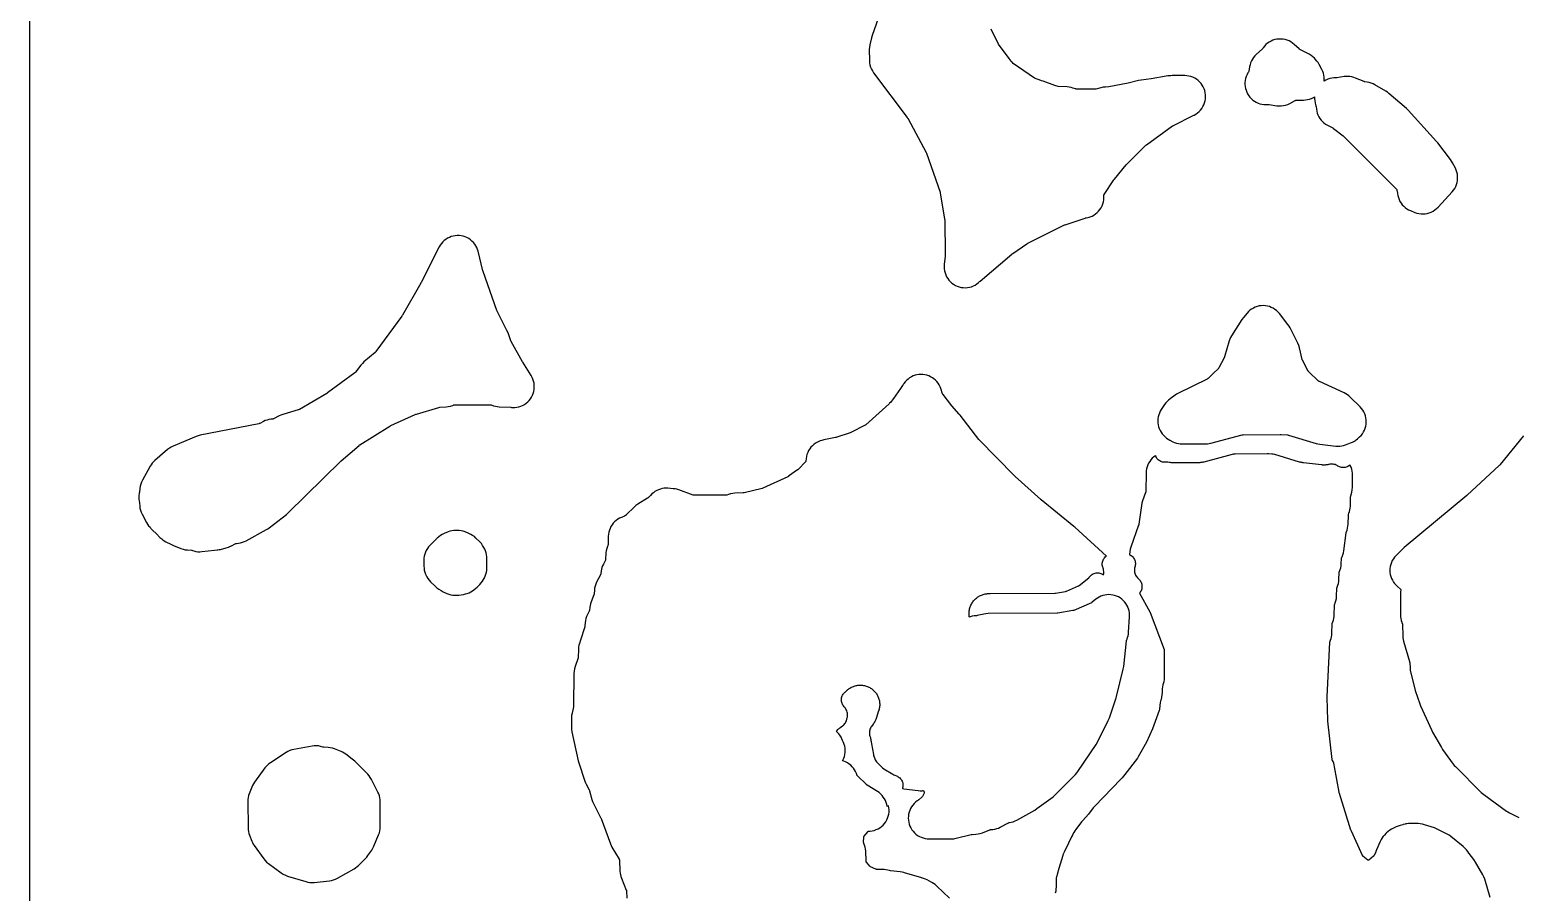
# Model space of a CAD drawing. Header units: millimetres. Extents: x 0 to 300, y 0 to 300.
# Drawn here: x 0 to 178.4, y 114.9 to 218.4 of the extents above; entities that cross this region are included whole.
import ezdxf

# ---------------------------------------------------------------- set-up
doc = ezdxf.new("R2010")
doc.units = ezdxf.units.MM
doc.layers.add('CUT', color=7, linetype='CONTINUOUS')

msp = doc.modelspace()

# ---------------------------------------------------------------- linework, layer by layer
at = {"layer": 'CUT'}
for points in [[(0, 0.0614), (0, 299.9386), (0.0029, 299.9971), (0.0614, 300), (299.9341, 300), (299.9926, 299.9971), (299.9954, 299.9386), (299.9954, 0.0614), (299.9926, 0.0029), (299.9341, 0), (0.0614, 0), (0.0029, 0.0029)], [(146.0304, 211.1174), (146.118, 210.8925), (146.2269, 210.6771), (146.356, 210.4732), (146.5042, 210.2827), (146.6701, 210.1074), (146.8521, 209.9489), (147.0486, 209.8087), (147.2576, 209.6881), (147.4773, 209.5882), (147.7057, 209.5099), (147.9405, 209.4541), (148.1796, 209.4211), (148.4207, 209.4114), (148.6187, 209.413), (148.7058, 209.4105), (148.7925, 209.4016), (149.742, 209.2693), (150.0047, 209.2468), (150.2683, 209.252), (150.5298, 209.285), (150.7865, 209.3453), (151.0353, 209.4323), (151.2736, 209.545), (151.9467, 209.908), (151.9629, 209.9163), (151.9987, 209.9313), (152.0374, 209.9355), (152.0555, 209.9361), (152.9469, 209.9448), (153.1898, 209.959), (153.4303, 209.9968), (153.6659, 210.0577), (153.8945, 210.1413), (154.1139, 210.2468), (154.2709, 210.3421), (154.2604, 210.1223), (154.2735, 209.8721), (154.3116, 209.6244), (154.3743, 209.3817), (154.4043, 209.3005), (154.4302, 209.2189), (154.4383, 209.1811), (154.4408, 209.1635), (154.4751, 208.8682), (154.5148, 208.629), (154.5774, 208.3948), (154.6624, 208.1677), (154.769, 207.9499), (154.8962, 207.7435), (155.0429, 207.5504), (155.2075, 207.3724), (155.3886, 207.2112), (155.5844, 207.0683), (155.7932, 206.945), (156.4485, 206.5998), (156.4631, 206.5917), (156.5236, 206.5527), (156.537, 206.5427), (157.6874, 205.6459), (157.7449, 205.5981), (157.7992, 205.5468), (164.0807, 199.2377), (164.0929, 199.2248), (164.1172, 199.1953), (164.1286, 199.1589), (164.1328, 199.1416), (164.2128, 198.7659), (164.2162, 198.7481), (164.2197, 198.717), (164.259, 198.4758), (164.3217, 198.2397), (164.4071, 198.0107), (164.5144, 197.7912), (164.6427, 197.5833), (164.7906, 197.3888), (164.9569, 197.2097), (165.1398, 197.0477), (165.3377, 196.9044), (165.5486, 196.781), (165.7705, 196.6788), (166.3057, 196.4634), (166.544, 196.3812), (166.7893, 196.3235), (167.0392, 196.2907), (167.2912, 196.2832), (167.5426, 196.3012), (167.7909, 196.3443), (168.0336, 196.4123), (168.2682, 196.5044), (168.4924, 196.6196), (168.7039, 196.7568), (168.9004, 196.9146), (169.0801, 197.0913), (170.7787, 198.9403), (170.9406, 199.1355), (171.0818, 199.3461), (171.201, 199.5699), (171.297, 199.8046), (171.3686, 200.0479), (171.4152, 200.2971), (171.4364, 200.5498), (171.4318, 200.8034), (171.4016, 201.0552), (171.346, 201.3026), (171.2656, 201.5431), (171.1613, 201.7742), (170.823, 202.4328), (170.712, 202.6269), (170.5841, 202.8103), (169.0542, 204.8078), (168.916, 204.973), (165.4946, 208.7214), (165.2793, 208.9306), (163.173, 210.7442), (162.9969, 210.8826), (162.8091, 211.0046), (161.5073, 211.7703), (161.286, 211.8859), (161.0544, 211.979), (160.8146, 212.0484), (160.5691, 212.0936), (160.3017, 212.1291), (160.2849, 212.1317), (160.249, 212.1399), (160.2138, 212.1513), (160.1985, 212.1574), (159.1786, 212.5937), (158.9605, 212.6752), (158.7357, 212.7361), (158.5062, 212.7758), (158.2741, 212.7939), (158.0412, 212.7904), (157.8097, 212.7652), (156.9417, 212.6297), (156.9244, 212.6274), (156.8868, 212.6251), (156.8394, 212.6266), (156.5889, 212.6219), (156.34, 212.5922), (156.0954, 212.5378), (155.8575, 212.4591), (155.6286, 212.357), (155.412, 212.2329), (155.4225, 212.4379), (155.4113, 212.681), (155.3765, 212.9219), (155.3185, 213.1583), (155.2377, 213.3879), (155.135, 213.6086), (154.8058, 214.2345), (154.6857, 214.4386), (154.5469, 214.6304), (154.3906, 214.8082), (154.2357, 214.9685), (154.043, 215.1478), (153.8325, 215.3059), (153.6066, 215.441), (152.4878, 216.0324), (152.4832, 216.035), (152.4406, 216.0621), (152.4199, 216.078), (152.4022, 216.0934), (151.8203, 216.6256), (151.6286, 216.7841), (151.4221, 216.9228), (151.2028, 217.0402), (150.973, 217.1353), (150.7348, 217.2071), (150.4907, 217.2549), (150.2431, 217.2782), (149.9944, 217.2767), (149.747, 217.2506), (149.5035, 217.2), (149.2662, 217.1254), (149.0374, 217.0277), (148.8196, 216.9077), (148.6147, 216.7666), (148.4249, 216.6059), (148.2519, 216.4271), (148.0976, 216.232), (148.0336, 216.1422), (148.0042, 216.1093), (147.9894, 216.0952), (147.2584, 215.4374), (147.0842, 215.2645), (146.9279, 215.0754), (146.7909, 214.8719), (146.6744, 214.656), (146.5797, 214.4297), (146.5077, 214.1951), (146.4589, 213.9547), (146.3774, 213.4187), (146.3742, 213.4007), (146.3645, 213.3625), (146.3358, 213.315), (146.2646, 213.2096), (146.1493, 212.9976), (146.0551, 212.7754), (145.9827, 212.5451), (145.9328, 212.309), (145.906, 212.0691), (145.9024, 211.8278), (145.9221, 211.5872), (145.9649, 211.3497)], [(13.2397, 160.9818), (13.2979, 160.7218), (13.3835, 160.4695), (13.4954, 160.2277), (14.0087, 159.2581), (14.1345, 159.0464), (14.2805, 158.848), (14.4454, 158.6651), (14.5114, 158.5986), (14.5563, 158.5416), (14.7101, 158.3787), (15.2497, 157.8562), (15.6419, 157.4617), (15.8544, 157.2711), (15.8955, 157.2419), (15.9445, 157.1988), (16.1356, 157.0601), (16.3389, 156.9401), (16.4362, 156.8887), (16.5839, 156.8042), (16.6945, 156.7523), (17.0084, 156.5865), (17.2672, 156.4681), (18.1621, 156.1188), (18.4076, 156.0374), (18.6601, 155.9818), (18.7739, 155.9688), (18.9417, 155.9479), (19.4404, 155.9134), (19.4502, 155.9125), (19.4811, 155.9039), (19.5304, 155.8859), (19.531, 155.8877), (19.7085, 155.8274), (19.9457, 155.7718), (20.1873, 155.7396), (20.4308, 155.7311), (20.674, 155.7463), (22.1961, 155.9164), (22.523, 155.9508), (22.5562, 155.9566), (22.5667, 155.9578), (22.7292, 155.9869), (22.859, 156.0096), (22.8668, 156.0115), (22.8907, 156.0158), (23.5821, 156.1872), (23.8598, 156.2734), (24.1256, 156.3914), (24.1273, 156.3923), (24.7422, 156.7091), (24.7572, 156.7164), (24.7906, 156.73), (24.8254, 156.7373), (24.8422, 156.7397), (25.0806, 156.7684), (25.3172, 156.8084), (25.5488, 156.8709), (25.7734, 156.9553), (25.9889, 157.0609), (28.4115, 158.3957), (28.5771, 158.4955), (28.7344, 158.6077), (30.8105, 160.2132), (31.0309, 160.4053), (37.3423, 166.5903), (37.3684, 166.6151), (37.3952, 166.6391), (39.5431, 168.5035), (39.547, 168.5067), (39.6083, 168.5524), (39.6229, 168.5619), (43.2365, 170.8089), (43.3038, 170.8477), (43.3736, 170.8822), (46.2853, 172.2026), (46.3593, 172.2332), (46.4351, 172.2587), (49.1098, 173.0611), (49.1314, 173.0669), (49.2266, 173.0835), (49.2488, 173.0853), (49.9836, 173.1245), (50.2558, 173.1541), (50.5232, 173.2132), (50.7825, 173.3012), (50.8897, 173.3443), (50.9063, 173.3506), (50.943, 173.3614), (50.9811, 173.3651), (50.9989, 173.3656), (55.2787, 173.3757), (55.2994, 173.3752), (55.3439, 173.3704), (55.3875, 173.3607), (55.4073, 173.3545), (55.6752, 173.2627), (55.9032, 173.1966), (56.1365, 173.1524), (56.3729, 173.1305), (57.7588, 173.0682), (57.8451, 173.0624), (57.8451, 173.0627), (57.9862, 173.0503), (58.2327, 173.0529), (58.4776, 173.0798), (58.7187, 173.1307), (58.9537, 173.205), (59.1801, 173.3021), (59.3959, 173.4211), (59.599, 173.5607), (59.7873, 173.7196), (59.9591, 173.8963), (60.1126, 174.0891), (60.2464, 174.296), (60.3592, 174.5151), (60.4499, 174.7442), (60.5176, 174.9812), (60.5616, 175.2237), (60.5815, 175.4693), (60.5772, 175.7157), (60.5486, 175.9604), (60.496, 176.2012), (60.42, 176.4356), (60.3214, 176.6614), (60.2009, 176.8764), (59.191, 178.4873), (59.1758, 178.5121), (59.1613, 178.5373), (57.8048, 180.9553), (57.797, 180.97), (57.7676, 181.0354), (57.7618, 181.0509), (57.4352, 181.99), (57.3, 182.3065), (56.1584, 184.5397), (56.1248, 184.6114), (56.096, 184.685), (54.4431, 189.3613), (54.4255, 189.4152), (54.4105, 189.4699), (53.8306, 191.7933), (53.7605, 192.0254), (53.6684, 192.2496), (53.5549, 192.4638), (53.4212, 192.666), (53.2686, 192.8543), (53.0985, 193.027), (52.9124, 193.1824), (52.7122, 193.319), (52.4996, 193.4355), (52.2768, 193.531), (52.0458, 193.6044), (51.8088, 193.6551), (51.5679, 193.6826), (51.3255, 193.6867), (51.0839, 193.6672), (50.8453, 193.6245), (50.612, 193.5588), (50.3861, 193.4709), (50.1698, 193.3615), (49.9651, 193.2316), (49.7739, 193.0826), (49.5981, 192.9157), (49.4393, 192.7326), (49.2989, 192.535), (49.1784, 192.3247), (46.9895, 188.0372), (46.9763, 188.012), (46.9624, 187.9871), (44.7545, 184.129), (44.7192, 184.0712), (44.6807, 184.0155), (41.5514, 179.7546), (41.5379, 179.7373), (41.4734, 179.6681), (41.4571, 179.6534), (40.1301, 178.5265), (39.9371, 178.3441), (39.7646, 178.1422), (39.1117, 177.2909), (39.1007, 177.2772), (39.0749, 177.2494), (39.0466, 177.2242), (39.0327, 177.2134), (35.7679, 174.8055), (35.715, 174.7687), (35.6602, 174.7347), (32.3792, 172.8243), (32.3596, 172.8137), (32.2714, 172.7755), (32.2502, 172.7685), (30.3804, 172.2102), (30.1638, 172.1345), (29.955, 172.0393), (29.2735, 171.6898), (29.2579, 171.6823), (29.2234, 171.6684), (29.1873, 171.6612), (29.17, 171.659), (28.9511, 171.6357), (28.7225, 171.6008), (28.4981, 171.5448), (28.2798, 171.4683), (28.0696, 171.372), (27.6116, 171.1361), (27.5958, 171.1284), (27.5607, 171.1143), (27.5244, 171.1035), (27.5072, 171.0997), (20.4559, 169.7065), (20.2123, 169.6455), (19.976, 169.5604), (17.2193, 168.4077), (16.9848, 168.2949), (16.7632, 168.1584), (16.557, 167.9995), (15.0112, 166.6749), (14.8508, 166.5247), (14.7042, 166.361), (14.5726, 166.1851), (14.4569, 165.9983), (13.5287, 164.3412), (13.4123, 164.1048), (13.3213, 163.8575), (13.2569, 163.602), (13.2197, 163.3412), (13.1808, 162.9039), (13.1787, 162.8855), (13.1531, 162.7508), (13.148, 162.7299), (13.1139, 162.5023), (13.1009, 162.2727), (13.109, 162.0428), (13.1383, 161.8146), (13.1798, 161.6286), (13.1894, 161.5702), (13.191, 161.551), (13.2094, 161.2465)], [(135.6109, 170.5154), (135.7076, 170.2979), (135.8245, 170.0906), (135.8248, 170.0902), (135.9606, 169.8953), (136.0041, 169.8389), (136.1493, 169.667), (136.3094, 169.5088), (136.4831, 169.3657), (136.669, 169.2388), (136.8655, 169.1291), (137.2492, 168.937), (137.4621, 168.8425), (137.6829, 168.7683), (137.9096, 168.715), (138.1403, 168.6829), (138.373, 168.6725), (141.1783, 168.6778), (141.3937, 168.6875), (141.6076, 168.7157), (141.8181, 168.7623), (145.5729, 169.7642), (145.5892, 169.7682), (145.6236, 169.7743), (145.6584, 169.7775), (145.6748, 169.778), (150.1371, 169.8061), (150.184, 169.8055), (150.2309, 169.8031), (150.9936, 169.7494), (151.0152, 169.7473), (151.1035, 169.7313), (151.1245, 169.7257), (154.451, 168.7375), (154.6604, 168.685), (154.8736, 168.6508), (156.8195, 168.424), (157.0522, 168.4078), (157.2853, 168.4134), (157.5169, 168.4407), (157.745, 168.4895), (157.9675, 168.5593), (158.5907, 168.7872), (158.8215, 168.8849), (159.0412, 169.0053), (159.0534, 169.0136), (159.0549, 169.0103), (159.0794, 169.0248), (159.2576, 169.1521), (159.424, 169.2945), (159.4393, 169.3087), (159.6664, 169.521), (159.8409, 169.7014), (159.9965, 169.8984), (160.1315, 170.11), (160.2446, 170.334), (160.3347, 170.5683), (160.4009, 170.8104), (160.4424, 171.0579), (160.4589, 171.3084), (160.4502, 171.5592), (160.4165, 171.8079), (160.3579, 172.052), (160.2752, 172.2889), (160.1691, 172.5164), (160.0407, 172.7321), (159.8914, 172.9338), (159.7226, 173.1196), (158.5465, 174.2898), (158.3829, 174.4388), (158.2069, 174.5727), (158.0196, 174.6905), (157.8227, 174.7913), (154.8553, 176.1482), (154.8358, 176.1577), (154.7973, 176.1808), (154.7615, 176.2079), (154.7453, 176.2224), (153.5834, 177.3235), (153.5686, 177.3383), (153.5407, 177.371), (153.5163, 177.4065), (153.5059, 177.4246), (152.8024, 178.7233), (152.7944, 178.739), (152.7799, 178.7726), (152.7684, 178.8075), (152.7641, 178.8241), (152.437, 180.2238), (152.3527, 180.5076), (152.2355, 180.7794), (151.317, 182.6035), (151.1941, 182.82), (151.0503, 183.0232), (150.0348, 184.3162), (149.8727, 184.5028), (149.693, 184.6725), (149.4974, 184.8237), (149.2878, 184.9547), (149.0663, 185.0645), (148.835, 185.1518), (148.5963, 185.2158), (148.3524, 185.256), (148.1057, 185.2719), (147.8586, 185.2633), (147.6136, 185.2304), (147.3731, 185.1734), (147.1393, 185.093), (146.9147, 184.9899), (146.7013, 184.8651), (146.5013, 184.7198), (146.3166, 184.5555), (146.1491, 184.3737), (145.7137, 183.8519), (145.5228, 183.5903), (144.2939, 181.6548), (144.181, 181.4577), (144.0864, 181.2512), (144.011, 181.0369), (143.4325, 179.1196), (143.4266, 179.1016), (143.397, 179.0291), (143.3886, 179.0122), (142.7511, 177.7978), (142.7409, 177.7796), (142.7169, 177.7437), (142.6893, 177.7105), (142.6747, 177.6955), (142.1345, 177.171), (142.098, 177.1355), (142.0976, 177.1351), (142.0902, 177.128), (142.0885, 177.1263), (141.4786, 176.534), (141.4635, 176.5201), (141.4302, 176.4938), (141.3943, 176.4712), (141.3761, 176.4616), (137.8604, 174.7206), (137.6906, 174.6282), (137.5286, 174.523), (136.909, 174.0859), (136.7243, 173.9422), (136.5538, 173.7818), (136.3991, 173.6062), (136.2615, 173.4169), (135.8523, 172.7948), (135.7312, 172.5899), (135.63, 172.3744), (135.5498, 172.1503), (135.4913, 171.9196), (135.455, 171.6844), (135.4412, 171.4468), (135.4501, 171.2089), (135.4816, 170.973), (135.5353, 170.7411)], [(47.3401, 153.7515), (47.3759, 153.5137), (47.4344, 153.2804), (47.5151, 153.0538), (47.552, 152.9638), (47.6603, 152.7345), (47.7912, 152.5172), (47.9434, 152.3144), (48.1154, 152.128), (48.665, 151.5901), (48.8827, 151.4004), (49.1207, 151.237), (49.4024, 151.0668), (49.6415, 150.9395), (50.0826, 150.7344), (50.3106, 150.6417), (50.5466, 150.572), (50.7883, 150.5257), (51.0334, 150.5035), (51.2794, 150.5055), (51.5241, 150.5316), (52.0837, 150.6194), (52.311, 150.666), (52.5331, 150.7335), (52.7479, 150.8212), (52.9537, 150.9285), (53.1486, 151.0545), (53.5199, 151.3195), (53.7064, 151.4665), (53.8781, 151.6305), (54.0335, 151.8101), (54.3461, 152.2081), (54.4819, 152.3989), (54.5993, 152.6015), (54.6972, 152.8142), (54.7748, 153.0351), (54.8314, 153.2624), (54.8665, 153.4939), (54.8798, 153.7277), (54.8912, 154.8937), (54.8822, 155.1316), (54.8506, 155.3677), (54.7967, 155.5997), (54.7209, 155.8255), (54.624, 156.043), (54.5144, 156.2607), (54.3804, 156.4943), (54.2221, 156.7122), (54.0412, 156.9118), (53.5681, 157.3806), (53.3816, 157.5477), (53.1794, 157.6953), (52.9634, 157.8219), (52.7359, 157.9263), (52.2676, 158.1133), (52.0418, 158.1913), (51.8095, 158.2473), (51.573, 158.2809), (51.3343, 158.2917), (51.1653, 158.2913), (50.9248, 158.2791), (50.6866, 158.2439), (50.4529, 158.1859), (50.2259, 158.1057), (49.7485, 157.9107), (49.5235, 157.8054), (49.31, 157.6784), (49.1102, 157.5308), (48.9261, 157.3641), (48.0557, 156.4937), (47.89, 156.3107), (47.7431, 156.1122), (47.6164, 155.9002), (47.5114, 155.6767), (47.4288, 155.444), (47.3697, 155.2042), (47.3345, 154.9598), (47.3235, 154.7131), (47.3272, 153.9917)], [(26.6581, 121.0111), (26.741, 120.8231), (26.8391, 120.6426), (26.9517, 120.4707), (28.0965, 118.8708), (28.2618, 118.664), (28.448, 118.4757), (28.653, 118.3083), (30.1998, 117.1761), (30.4385, 117.0214), (30.6932, 116.8949), (30.9607, 116.7981), (33.1611, 116.1406), (33.4027, 116.0814), (33.649, 116.0464), (33.8976, 116.0361), (34.1459, 116.0505), (35.9937, 116.2506), (36.245, 116.2908), (36.4909, 116.3564), (36.7288, 116.4466), (36.9564, 116.5606), (38.9458, 117.687), (39.133, 117.8042), (39.3092, 117.9375), (39.4729, 118.0858), (40.3218, 118.9263), (40.4723, 119.0891), (40.6077, 119.2646), (41.0633, 119.9122), (41.2077, 120.1434), (41.3261, 120.3889), (41.895, 121.7539), (41.9789, 121.9873), (42.0393, 122.2277), (42.0755, 122.473), (42.0873, 122.7207), (42.0812, 125.7398), (42.0696, 125.9754), (42.0358, 126.2088), (41.9802, 126.438), (41.9033, 126.661), (41.8056, 126.8757), (41.0198, 128.4078), (40.8928, 128.6273), (40.7441, 128.8328), (40.5755, 129.0222), (39.02, 130.5997), (38.8768, 130.7338), (38.7236, 130.8564), (37.9381, 131.4356), (37.7604, 131.5553), (37.573, 131.6593), (37.3774, 131.7469), (36.5916, 132.0591), (36.3418, 132.1434), (36.0845, 132.2009), (35.8225, 132.231), (35.3172, 132.2622), (35.2971, 132.264), (35.256, 132.2707), (35.2158, 132.2816), (35.1742, 132.2964), (34.9261, 132.3704), (34.6716, 132.4182), (34.4136, 132.4395), (34.1548, 132.434), (33.8979, 132.4018), (31.7067, 132.0107), (31.4628, 131.9544), (31.2258, 131.874), (30.9979, 131.7704), (30.7816, 131.6444), (28.8943, 130.4152), (28.7111, 130.2837), (28.5405, 130.1363), (28.3838, 129.9741), (28.2425, 129.7984), (26.9753, 128.0699), (26.849, 127.88), (26.7405, 127.6793), (26.6507, 127.4695), (26.3523, 126.6736), (26.282, 126.4565), (26.2318, 126.2338), (26.2021, 126.0075), (26.1932, 125.7794), (26.2142, 122.5976), (26.2263, 122.368), (26.2594, 122.1406), (26.3133, 121.9172), (26.3874, 121.6996)]]:
    msp.add_lwpolyline(points, close=True, dxfattribs=at)
for points in [[(102.1628, 220.5343), (101.1347, 217.7101), (101.046, 217.4088), (100.859, 216.586), (100.8107, 216.2946), (100.7971, 215.9994), (100.8141, 214.694), (100.8315, 214.4309), (100.8765, 214.171), (100.9485, 213.9174), (101.0469, 213.6727), (101.1706, 213.4398), (101.318, 213.2212), (105.3618, 207.8598), (105.3647, 207.8559), (105.4049, 207.7936), (105.4132, 207.7789), (107.6313, 203.645), (107.6336, 203.6406), (107.6641, 203.5721), (107.6701, 203.5562), (109.2984, 198.9105), (109.3001, 198.9053), (109.3211, 198.8247), (109.3247, 198.8061), (109.8457, 195.6651), (109.8464, 195.6604), (109.8532, 195.5891), (109.8538, 195.5728), (109.9208, 191.3708), (109.9197, 191.2979), (109.9142, 191.2252), (109.8064, 190.215), (109.8036, 190.1889), (109.7895, 189.9405), (109.8002, 189.6919), (109.8355, 189.4456), (109.8952, 189.204), (109.9786, 188.9696), (110.0849, 188.7446), (110.213, 188.5313), (110.3617, 188.3318), (110.5294, 188.148), (110.7147, 187.9819), (110.9155, 187.8349), (111.1299, 187.7087), (111.3558, 187.6044), (111.591, 187.5231), (111.8331, 187.4655), (112.0797, 187.4323), (112.3283, 187.4238), (112.5766, 187.4401), (112.8221, 187.4809), (113.0623, 187.546), (113.2948, 187.6346), (113.5173, 187.7458), (113.7277, 187.8787), (113.9239, 188.0318), (114.0493, 188.1515), (114.0997, 188.1971), (117.9058, 191.4625), (117.9589, 191.5055), (118.0144, 191.5454), (119.7185, 192.6973), (119.7848, 192.739), (119.8537, 192.7763), (124.149, 194.9205), (124.2258, 194.9555), (124.305, 194.985), (126.7168, 195.7874), (126.7327, 195.7923), (126.7679, 195.8006), (126.8241, 195.8087), (127.0691, 195.8566), (127.3081, 195.9286), (127.5387, 196.0242), (127.7587, 196.1423), (127.9658, 196.2817), (128.1579, 196.4411), (128.3332, 196.6188), (128.4899, 196.8132), (128.6264, 197.0222), (128.7414, 197.2438), (128.8337, 197.4757), (128.9024, 197.7157), (128.9469, 197.9613), (128.9666, 198.2102), (128.9614, 198.4598), (128.9543, 198.5598), (128.9722, 198.5927), (128.9816, 198.6074), (130.164, 200.3657), (130.1992, 200.4153), (130.237, 200.463), (131.6488, 202.1594), (131.6852, 202.2012), (131.7236, 202.2413), (134.0101, 204.52), (134.0137, 204.5235), (134.0708, 204.5725), (134.0844, 204.5828), (137.2012, 206.8446), (137.2055, 206.8476), (137.2491, 206.8743), (139.7805, 208.1397), (139.7848, 208.1422), (139.7933, 208.1464), (140.0095, 208.268), (140.2125, 208.4103), (140.4005, 208.5721), (140.5715, 208.7517), (140.7238, 208.9473), (140.856, 209.1571), (140.9668, 209.3789), (141.0551, 209.6107), (141.12, 209.85), (141.1609, 210.0946), (141.1773, 210.342), (141.1691, 210.5898), (141.1364, 210.8356), (141.0795, 211.077), (140.999, 211.3115), (140.8957, 211.537), (140.7705, 211.751), (140.6248, 211.9516), (140.4599, 212.1368), (140.2774, 212.3047), (140.0792, 212.4538), (139.8673, 212.5825), (139.6436, 212.6895), (139.4104, 212.7738), (139.17, 212.8347), (138.9248, 212.8714), (138.6771, 212.8836), (137.1742, 212.8833), (137.0147, 212.8746), (136.8864, 212.8745), (136.6533, 212.8634), (136.4223, 212.8306), (134.6308, 212.4907), (133.4538, 212.3535), (133.1129, 212.2895), (131.8885, 211.9704), (129.5618, 211.5289), (129.1615, 211.5144), (128.8863, 211.4892), (128.6156, 211.4337), (127.9834, 211.2673), (127.9781, 211.2661), (127.9677, 211.2642), (125.6854, 211.2654), (125.6651, 211.266), (125.6215, 211.2707), (125.5787, 211.2802), (125.5592, 211.2862), (125.2596, 211.3876), (125.2455, 211.3924), (125.0212, 211.4568), (124.7919, 211.5), (124.5596, 211.5217), (123.4831, 211.5716), (123.4644, 211.5729), (123.4582, 211.5738), (123.0641, 211.7039), (121.6658, 212.2082), (121.4865, 212.2728), (121.4015, 212.3035), (120.6476, 212.5753), (118.077, 214.354), (117.9679, 214.4854), (117.852, 214.6249), (117.7244, 214.7785), (117.5986, 214.93), (116.305, 216.6712), (115.4122, 218.4607)], [(110.4115, 114.1438), (108.9241, 115.6027), (108.7403, 115.7661), (108.7293, 115.7741), (108.725, 115.7779), (108.5241, 115.9231), (108.3099, 116.0478), (107.7481, 116.3385), (107.5356, 116.4361), (107.3151, 116.5134), (107.3114, 116.5145), (107.2049, 116.5463), (107.1796, 116.5539), (107.1404, 116.5656), (107.1087, 116.5751), (105.0416, 117.1928), (104.9657, 117.2155), (104.743, 117.271), (104.5161, 117.3059), (103.3375, 117.4321), (103.2296, 117.4704), (103.0138, 117.5259), (102.794, 117.562), (102.5718, 117.5784), (101.7485, 117.6023), (101.6901, 117.6085), (101.6707, 117.6111), (101.6294, 117.62), (101.5892, 117.6331), (101.5711, 117.6406), (100.944, 117.9209), (100.9285, 117.9283), (100.8964, 117.9463), (100.8703, 117.9726), (100.8594, 117.9851), (100.4501, 118.4785), (100.4393, 118.4922), (100.4183, 118.523), (100.4135, 118.56), (100.4124, 118.5774), (100.3667, 119.8194), (100.3471, 120.053), (100.3057, 120.2837), (100.2429, 120.5095), (100.1593, 120.7284), (100.1418, 120.7683), (100.1354, 120.784), (100.1239, 120.8185), (100.1221, 120.8551), (100.1224, 120.8715), (100.1473, 121.4828), (100.1484, 121.4998), (100.1533, 121.5362), (100.1739, 121.5668), (100.1841, 121.58), (100.646, 122.1455), (100.6846, 122.1885), (100.7104, 122.1907), (100.9091, 122.1988), (101.1566, 122.2339), (101.3993, 122.2936), (101.6349, 122.3772), (101.861, 122.4839), (102.0752, 122.6126), (102.2756, 122.7621), (102.46, 122.9309), (102.6266, 123.1172), (102.7738, 123.3193), (102.9001, 123.535), (103.0042, 123.7623), (103.085, 123.9988), (103.1419, 124.2422), (103.1742, 124.4901), (103.1815, 124.74), (103.1639, 124.9893), (103.1214, 125.2356), (103.1213, 125.2361), (103.1078, 125.2288), (103.0013, 125.1833), (102.939, 125.1636), (102.9381, 125.1734), (102.892, 125.4134), (102.8228, 125.6478), (102.7309, 125.8743), (102.6174, 126.0908), (102.4833, 126.2951), (102.3299, 126.4854), (102.1586, 126.6597), (101.9712, 126.8166), (101.7693, 126.9543), (100.557, 127.6975), (100.5378, 127.71), (100.4633, 127.7685), (100.4465, 127.7841), (99.3767, 128.8437), (99.362, 128.859), (99.3344, 128.893), (99.3146, 128.9321), (99.3066, 128.9518), (99.2859, 129.0067), (99.2448, 129.1162), (99.1487, 129.3382), (99.0317, 129.5499), (98.8948, 129.7492), (98.7392, 129.9345), (98.5665, 130.1038), (98.3782, 130.2556), (98.1762, 130.3886), (97.9622, 130.5013), (97.7383, 130.5929), (97.5918, 130.6369), (97.6389, 130.7195), (97.7383, 130.9421), (97.8156, 131.1732), (97.87, 131.4108), (97.9011, 131.6526), (97.9084, 131.8962), (97.892, 132.1394), (97.8519, 132.3798), (97.7887, 132.6152), (97.7028, 132.8433), (97.5963, 133.0596), (97.5863, 133.0829), (97.5176, 133.2679), (97.4094, 133.4897), (97.2798, 133.6997), (97.1302, 133.8959), (96.9619, 134.0764), (96.8424, 134.1816), (96.8593, 134.2041), (96.9353, 134.2956), (97.0113, 134.3786), (97.0959, 134.4621), (97.1798, 134.5371), (97.2723, 134.6119), (97.3632, 134.6782), (97.4223, 134.717), (97.4218, 134.7177), (97.583, 134.8238), (97.6853, 134.9071), (97.7786, 135.0004), (97.862, 135.1027), (97.9345, 135.2129), (97.9955, 135.3299), (98.0443, 135.4525), (98.0967, 135.6364), (98.113, 135.6893), (98.1228, 135.7185), (98.1652, 135.869), (98.1875, 135.994), (98.1975, 136.1206), (98.1951, 136.2476), (98.1803, 136.3737), (98.1532, 136.4978), (98.1142, 136.6186), (98.0635, 136.7351), (98.0017, 136.846), (97.9293, 136.9504), (97.8281, 137.0696), (97.7676, 137.1342), (97.6925, 137.2225), (97.6263, 137.3177), (97.5696, 137.4188), (97.5229, 137.5249), (97.4867, 137.6351), (97.4612, 137.7482), (97.4468, 137.8632), (97.4436, 137.9791), (97.4515, 138.0948), (97.4706, 138.2091), (97.5007, 138.3211), (97.5414, 138.4297), (97.5923, 138.5338), (97.6531, 138.6325), (97.7232, 138.7249), (97.8018, 138.8101), (97.8425, 138.8502), (97.8848, 138.8898), (98.1362, 139.1143), (98.1581, 139.1334), (98.2044, 139.1727), (98.2268, 139.1913), (98.2418, 139.2035), (98.2879, 139.239), (98.3813, 139.3073), (98.4785, 139.3715), (98.5733, 139.4276), (98.6763, 139.4821), (98.776, 139.5287), (98.8838, 139.5729), (98.9876, 139.6097), (99.0992, 139.6432), (99.2061, 139.6698), (99.3204, 139.6924), (99.4293, 139.7084), (99.5453, 139.7198), (99.6553, 139.7252), (99.7717, 139.7253), (99.8818, 139.72), (99.9977, 139.7088), (100.1067, 139.6929), (100.221, 139.6705), (100.328, 139.6441), (100.4396, 139.6108), (100.5434, 139.5741), (100.6513, 139.5301), (100.7511, 139.4835), (100.8542, 139.4293), (100.949, 139.3733), (101.0463, 139.3092), (101.1353, 139.2443), (101.226, 139.1712), (101.3082, 139.0979), (101.3914, 139.0163), (101.4661, 138.9354), (101.541, 138.8462), (101.6075, 138.7584), (101.6734, 138.6623), (101.7311, 138.5685), (101.7873, 138.4665), (101.8357, 138.3676), (101.8818, 138.2606), (101.9203, 138.1574), (101.9558, 138.0464), (101.9842, 137.94), (102.0087, 137.8261), (102.0266, 137.7174), (102.04, 137.6017), (102.0473, 137.4918), (102.0494, 137.3754), (102.0461, 137.2653), (102.0369, 137.1492), (102.0228, 137.0399), (102.0024, 136.9252), (101.9766, 136.8124), (101.9623, 136.756), (101.9571, 136.7374), (101.9488, 136.7095), (101.9311, 136.6515), (101.9222, 136.6237), (101.6229, 135.7262), (101.613, 135.6978), (101.5918, 135.6391), (101.5813, 135.6111), (101.5741, 135.5926), (101.5509, 135.5373), (101.5022, 135.4287), (101.4477, 135.322), (101.3912, 135.2237), (101.3264, 135.1229), (101.2604, 135.0308), (101.1858, 134.937), (101.1482, 134.8942), (101.0539, 134.7762), (100.9867, 134.6736), (100.9294, 134.5651), (100.8827, 134.4516), (100.8469, 134.3343), (100.8223, 134.2141), (100.8092, 134.0922), (100.8076, 133.9695), (100.8176, 133.8473), (100.8391, 133.7265), (100.8795, 133.581), (100.9277, 133.4345), (100.9594, 133.3189), (100.9836, 133.2096), (101.0035, 133.0924), (101.0175, 132.975), (101.0231, 132.9158), (101.0243, 132.8987), (101.0508, 132.6881), (101.2895, 131.3846), (101.3214, 131.2454), (101.3657, 131.1095), (101.4461, 130.8958), (101.5153, 130.7383), (101.5848, 130.6172), (101.6669, 130.5043), (101.7824, 130.3769), (102.2461, 129.9177), (102.3843, 129.7958), (102.5356, 129.6906), (103.6068, 129.0339), (103.7312, 128.9651), (103.8613, 128.9075), (104.0763, 128.8236), (104.1822, 128.7763), (104.283, 128.719), (104.3778, 128.6523), (104.4657, 128.5766), (104.5459, 128.4929), (104.6176, 128.4018), (104.6802, 128.3042), (104.7332, 128.2011), (104.7759, 128.0933), (104.808, 127.9818), (104.8292, 127.8678), (104.8393, 127.7523), (104.8382, 127.6364), (104.8259, 127.5211), (104.8025, 127.4075), (104.772, 127.3088), (104.9338, 127.2815), (106.6514, 127.0631), (106.9019, 127.044), (107.153, 127.0501), (107.2125, 127.0576), (107.3115, 127.0655), (107.3347, 127.0132), (107.3845, 126.8849), (107.3913, 126.8657), (107.4022, 126.8257), (107.3877, 126.7869), (107.3791, 126.7685), (107.1773, 126.363), (107.168, 126.3455), (107.1463, 126.311), (107.1181, 126.2815), (107.1034, 126.2682), (106.7314, 125.9493), (106.7165, 125.9372), (106.6204, 125.8698), (106.5456, 125.8227), (106.3536, 125.6735), (106.1769, 125.5065), (106.0173, 125.323), (105.8762, 125.1249), (105.7551, 124.914), (105.655, 124.6924), (105.577, 124.4621), (105.5217, 124.2253), (105.4896, 123.9842), (105.4812, 123.7412), (105.4964, 123.4985), (105.535, 123.2584), (105.5969, 123.0232), (105.6813, 122.7952), (105.7874, 122.5764), (105.9143, 122.3689), (106.0608, 122.1748), (106.2254, 121.9958), (106.4066, 121.8337), (106.6028, 121.6899), (106.8119, 121.5659), (107.0322, 121.4628), (107.2614, 121.3815), (107.4974, 121.3229), (107.738, 121.2876), (107.9809, 121.2757), (110.6314, 121.2757), (110.9337, 121.294), (111.2316, 121.3487), (113.0303, 121.7935), (113.0487, 121.7976), (113.1257, 121.809), (113.1445, 121.8105), (113.6059, 121.835), (113.8702, 121.8633), (114.13, 121.9194), (114.3824, 122.0028), (115.2774, 122.3523), (115.2939, 122.3583), (115.329, 122.3685), (115.3651, 122.3756), (115.3821, 122.3778), (115.6397, 122.4051), (115.8698, 122.4404), (116.0957, 122.4969), (116.3153, 122.5742), (116.5267, 122.6716), (117.5221, 123.1876), (117.5376, 123.1952), (117.5709, 123.2089), (117.6054, 123.2197), (117.6218, 123.2237), (117.8317, 123.2697), (118.0681, 123.3337), (118.2971, 123.4206), (118.5165, 123.5295), (120.6597, 124.7275), (120.9265, 124.8998), (122.8655, 126.3339), (123.0147, 126.4533), (123.1543, 126.5838), (125.5531, 129.0037), (125.7099, 129.1773), (125.8497, 129.3649), (128.0209, 132.5811), (128.1852, 132.8624), (129.4893, 135.472), (129.6248, 135.7995), (130.4199, 138.1863), (130.4738, 138.3719), (131.2864, 141.6326), (131.3464, 141.9709), (131.674, 145.03), (131.6766, 145.0496), (131.6849, 145.0894), (131.6971, 145.1283), (131.7045, 145.1466), (131.7415, 145.233), (131.8179, 145.4347), (131.8766, 145.6423), (131.9171, 145.8541), (131.9393, 146.0687), (132.0509, 147.9336), (132.0537, 148.1741), (132.0334, 148.4138), (131.9902, 148.6504), (131.9244, 148.8817), (131.84, 149.0972), (131.8367, 149.1056), (131.7279, 149.3201), (131.5989, 149.5232), (131.4511, 149.7129), (131.2857, 149.8875), (131.1043, 150.0454), (130.9085, 150.1851), (130.7003, 150.3054), (130.4814, 150.4052), (130.254, 150.4834), (130.2162, 150.4925), (130.0201, 150.5394), (129.7819, 150.5727), (129.5416, 150.583), (129.3014, 150.5701), (129.0636, 150.5342), (128.8304, 150.4756), (128.6038, 150.3948), (128.3861, 150.2927), (128.1792, 150.1701), (127.985, 150.0282), (127.5497, 149.6768), (127.5358, 149.666), (127.5054, 149.6457), (127.4732, 149.6281), (127.4577, 149.6208), (125.3483, 148.6971), (125.3433, 148.695), (125.2959, 148.6785), (125.2715, 148.6723), (125.2479, 148.6678), (123.4466, 148.3655), (123.4413, 148.3647), (123.3626, 148.3576), (123.3439, 148.3571), (115.0806, 148.3119), (114.8053, 148.2952), (114.5335, 148.2483), (113.7696, 148.0724), (113.7506, 148.0685), (113.6714, 148.0583), (113.6521, 148.0572), (113.6505, 148.0571), (113.4022, 148.0368), (113.157, 147.9918), (112.9176, 147.9226), (112.8174, 147.8825), (112.8125, 147.903), (112.8072, 147.9316), (112.7911, 148.0497), (112.7809, 148.1685), (112.7766, 148.2876), (112.7783, 148.4068), (112.7859, 148.5258), (112.7993, 148.6443), (112.8187, 148.7619), (112.8438, 148.8784), (112.8747, 148.9936), (112.9113, 149.107), (112.9535, 149.2185), (113.0012, 149.3278), (113.0542, 149.4346), (113.1125, 149.5386), (113.1759, 149.6395), (113.2442, 149.7372), (113.3173, 149.8314), (113.3949, 149.9219), (113.477, 150.0084), (113.5633, 150.0906), (113.6535, 150.1685), (113.7475, 150.2419), (113.845, 150.3104), (113.9458, 150.3741), (114.0497, 150.4326), (114.1563, 150.486), (114.2654, 150.5339), (114.3768, 150.5764), (114.4902, 150.6133), (114.6052, 150.6445), (114.7217, 150.67), (114.8393, 150.6896), (114.8983, 150.698), (114.9751, 150.7069), (115.008, 150.7103), (115.074, 150.7161), (115.107, 150.7186), (115.1289, 150.7199), (115.1454, 150.7208), (115.1785, 150.7223), (115.1951, 150.723), (115.264, 150.7253), (115.2805, 150.7257), (115.3137, 150.7264), (115.3302, 150.7266), (123.0604, 150.7688), (123.1165, 150.7713), (123.1723, 150.7784), (124.3755, 150.9803), (124.4317, 150.9921), (124.4394, 150.9944), (124.4929, 151.0153), (125.8969, 151.6301), (125.9526, 151.6575), (125.96, 151.662), (126.0099, 151.6988), (127.138, 152.6096), (127.1787, 152.6451), (127.2165, 152.6836), (127.3257, 152.804), (127.4077, 152.886), (127.4973, 152.9597), (127.5936, 153.0244), (127.6956, 153.0795), (127.8025, 153.1246), (127.9133, 153.1591), (128.0268, 153.1827), (128.1421, 153.1952), (128.2581, 153.1966), (128.3737, 153.1868), (128.4878, 153.1658), (128.5993, 153.134), (128.7072, 153.0915), (128.8106, 153.0388), (128.907, 152.9772), (128.9136, 152.9988), (128.9384, 153.124), (128.9509, 153.251), (128.9509, 153.3786), (128.9383, 153.5056), (128.9133, 153.6308), (128.8762, 153.7529), (128.8626, 153.7856), (128.8222, 153.8983), (128.7933, 154.0143), (128.7761, 154.1327), (128.7708, 154.2522), (128.7774, 154.3717), (128.7958, 154.4899), (128.8259, 154.6056), (128.8674, 154.7178), (128.9199, 154.8253), (128.9828, 154.9271), (129.0555, 155.0221), (129.1373, 155.1093), (129.2274, 155.188), (129.2732, 155.2205), (125.4587, 158.6663), (125.3615, 158.7497), (121.4354, 161.9468), (121.4115, 161.9667), (121.3881, 161.9874), (118.3023, 164.7805), (118.2769, 164.8042), (118.2521, 164.8287), (113.941, 169.215), (111.6989, 172.1294), (111.5918, 172.2593), (110.7277, 173.2384), (109.6529, 174.5905), (109.6496, 174.5948), (109.6389, 174.6108), (109.6205, 174.64), (109.611, 174.6618), (109.6026, 174.6848), (109.3883, 175.3212), (109.3007, 175.5454), (109.1919, 175.76), (109.0629, 175.9632), (108.915, 176.1531), (108.7495, 176.3279), (108.568, 176.4859), (108.3722, 176.6258), (108.1638, 176.7462), (107.9448, 176.8459), (107.7172, 176.9242), (107.4831, 176.9802), (107.2448, 177.0135), (107.0043, 177.0237), (106.764, 177.0107), (106.5261, 176.9746), (106.2927, 176.9159), (106.066, 176.835), (105.8482, 176.7326), (105.6412, 176.6098), (105.447, 176.4677), (105.2674, 176.3075), (105.104, 176.1308), (104.9583, 175.9392), (104.8924, 175.8434), (104.8652, 175.8037), (104.8496, 175.781), (104.7856, 175.6878), (104.5448, 175.3372), (103.7238, 174.142), (103.6637, 174.0698), (103.3702, 173.6803), (103.2448, 173.5543), (103.1763, 173.4856), (100.3925, 170.9822), (100.3884, 170.9787), (100.3652, 170.961), (100.3292, 170.9378), (100.3133, 170.9291), (98.5869, 170.0387), (98.5825, 170.0366), (98.5141, 170.0074), (98.4982, 170.0017), (96.9128, 169.4728), (96.8375, 169.4504), (96.7608, 169.433), (95.3316, 169.1581), (95.1081, 169.1043), (94.8905, 169.0302), (94.6806, 168.9365), (94.571, 168.8813), (94.3557, 168.7593), (94.1535, 168.6167), (93.9665, 168.4547), (93.7963, 168.2751), (93.6448, 168.0795), (93.5133, 167.8699), (93.4032, 167.6483), (93.3155, 167.4169), (93.2512, 167.178), (93.2107, 166.9339), (93.1743, 166.6174), (93.172, 166.6005), (93.1645, 166.5647), (93.1418, 166.5357), (93.1307, 166.5234), (92.2863, 165.629), (92.2733, 165.6158), (92.2129, 165.5633), (92.1981, 165.5522), (91.1186, 164.7861), (91.1036, 164.776), (91.0357, 164.737), (91.0193, 164.7292), (88.0199, 163.3738), (88.0043, 163.3672), (87.9349, 163.3431), (87.9184, 163.3386), (85.7791, 162.807), (85.7605, 162.8028), (85.6788, 162.7912), (85.6597, 162.7899), (84.6664, 162.7499), (84.4055, 162.7257), (84.1486, 162.6742), (83.8984, 162.5962), (83.7068, 162.5252), (83.691, 162.5197), (83.656, 162.5102), (83.6204, 162.5072), (83.6034, 162.5068), (79.79, 162.5181), (79.7687, 162.5188), (79.7231, 162.5241), (79.6784, 162.5346), (79.6581, 162.5412), (77.9251, 163.1631), (77.7114, 163.2291), (77.4927, 163.2758), (77.2707, 163.3027), (76.6253, 163.3519), (76.6252, 163.3506), (76.4259, 163.3603), (76.1875, 163.3491), (75.9512, 163.3153), (75.7193, 163.2591), (75.4937, 163.181), (75.2766, 163.0817), (75.07, 162.9623), (74.8757, 162.8236), (74.6955, 162.6671), (74.5311, 162.494), (74.4286, 162.3753), (74.348, 162.2986), (74.2558, 162.2267), (74.2399, 162.2155), (74.189, 162.1815), (72.9957, 161.426), (72.7794, 161.2724), (72.5806, 161.0967), (71.6648, 160.1966), (71.62, 160.1547), (71.6055, 160.1418), (71.5145, 160.0684), (71.4215, 160.0074), (71.3229, 159.9558), (71.2146, 159.9119), (71.1673, 159.8954), (71.1678, 159.8938), (71.0318, 159.8465), (70.8125, 159.7456), (70.604, 159.6241), (70.4083, 159.483), (70.227, 159.3237), (70.0619, 159.1476), (69.9146, 158.9565), (69.7864, 158.752), (69.6785, 158.5362), (69.5919, 158.3109), (69.5274, 158.0784), (69.4857, 157.8407), (69.467, 157.6001), (69.4379, 156.5965), (69.4375, 156.5883), (69.4304, 156.5644), (69.422, 156.5412), (69.3547, 156.3706), (69.2704, 156.1179), (69.2135, 155.8578), (69.1845, 155.5931), (69.1829, 155.5644), (69.1419, 154.8278), (69.1403, 154.8081), (69.1335, 154.7663), (69.1181, 154.7268), (69.1095, 154.7091), (68.8699, 154.2461), (68.7794, 154.0511), (68.706, 153.8491), (68.6503, 153.6416), (68.6125, 153.43), (68.5675, 153.0945), (68.564, 153.0734), (68.5527, 153.0287), (68.5364, 152.9856), (68.5271, 152.9663), (68.0647, 152.0703), (67.9612, 151.8426), (67.8811, 151.6056), (67.825, 151.3618), (67.7935, 151.1137), (67.76, 150.6738), (67.7581, 150.6551), (67.751, 150.6153), (67.74, 150.5764), (67.7336, 150.5588), (67.3961, 149.7037), (67.3244, 149.4955), (67.2713, 149.2818), (67.2371, 149.0642), (67.1952, 148.6895), (67.1929, 148.6724), (67.1854, 148.636), (67.1715, 148.6019), (67.1638, 148.5862), (66.9638, 148.2019), (66.8573, 147.9685), (66.7752, 147.7255), (66.7185, 147.4754), (66.6877, 147.2207), (66.6618, 146.8454), (66.6595, 146.8227), (66.6408, 146.7259), (66.6345, 146.704), (66.1296, 145.14), (65.996, 144.726), (65.9368, 144.5099), (65.8971, 144.2894), (65.8774, 144.0662), (65.8302, 142.977), (65.829, 142.9583), (65.8232, 142.9183), (65.8135, 142.8791), (65.8076, 142.8612), (65.4783, 141.9396), (65.3997, 141.674), (65.3509, 141.4012), (65.3327, 141.1247), (65.2917, 137.2302), (65.291, 137.2106), (65.2813, 137.1267), (65.2776, 137.1074), (65.1076, 136.3428), (65.0648, 136.089), (65.0483, 135.832), (65.0337, 134.6774), (65.0466, 134.3901), (65.0925, 134.1061), (65.8571, 130.6483), (65.9262, 130.3982), (66.6608, 128.1922), (66.7311, 128.0062), (66.8159, 127.8263), (67.1593, 127.1676), (67.1678, 127.1502), (67.1987, 127.0724), (67.2044, 127.0538), (67.5068, 125.9795), (67.5859, 125.744), (67.6879, 125.5176), (68.5404, 123.852), (68.5713, 123.7869), (68.5982, 123.7201), (69.7116, 120.691), (69.8007, 120.4791), (69.909, 120.2762), (70.7622, 118.8407), (70.7712, 118.8248), (70.7878, 118.7892), (70.7935, 118.7504), (70.7948, 118.7322), (70.8581, 117.3794), (70.8775, 117.1643), (70.9154, 116.9517), (70.9715, 116.7431), (71.0454, 116.5402), (71.629, 115.1302), (71.6351, 115.1146), (71.6458, 115.0802), (71.6503, 115.0449), (71.6513, 115.028), (71.6836, 114.1346)], [(179.3593, 169.6271), (176.5414, 166.1965), (176.4868, 166.1346), (176.4281, 166.0766), (172.5691, 162.5202), (172.5464, 162.4998), (172.5231, 162.4799), (165.0147, 156.2408), (164.8378, 156.0788), (164.0251, 155.2597), (163.8611, 155.0773), (163.7157, 154.8797), (163.5904, 154.6687), (163.4863, 154.4465), (163.4046, 154.2152), (163.3459, 153.9769), (163.3109, 153.7341), (163.2998, 153.489), (163.3128, 153.2439), (163.3498, 153.0014), (163.4104, 152.7636), (163.494, 152.5329), (163.5998, 152.3116), (163.7267, 152.1016), (163.8737, 151.9051), (164.0392, 151.724), (164.2217, 151.56), (164.5925, 151.2581), (164.6353, 151.2198), (164.6225, 151.1565), (164.5851, 150.9073), (164.5731, 150.6557), (164.5792, 148.1455), (164.5894, 147.9258), (164.6189, 147.7078), (164.6675, 147.4933), (164.7347, 147.2838), (164.7524, 147.2358), (164.7883, 147.1388), (164.7952, 147.1186), (164.806, 147.0758), (164.8121, 147.0322), (164.8133, 147.0108), (164.8563, 145.6254), (164.8714, 145.4178), (164.9038, 145.2121), (164.9531, 145.0098), (165.6547, 142.5789), (165.6601, 142.558), (165.6754, 142.4697), (165.6774, 142.4482), (165.7212, 141.7535), (165.7457, 141.5286), (165.7904, 141.3068), (166.2992, 139.2636), (166.3546, 139.0737), (166.8951, 137.46), (166.99, 137.2189), (168.323, 134.2887), (168.4313, 134.0777), (169.4931, 132.2311), (169.6357, 132.0108), (170.9134, 130.2466), (171.0333, 130.0939), (171.1647, 129.951), (174.2499, 126.8459), (174.4028, 126.7043), (174.567, 126.576), (177.3128, 124.608), (177.4781, 124.4992), (177.6515, 124.4038), (178.7938, 123.8329)], [(175.3575, 114.2202), (174.6962, 116.4311), (174.5975, 116.7029), (174.4681, 116.9613), (173.5869, 118.4932), (173.3819, 118.7959), (172.8302, 119.4945), (172.7884, 119.5595), (172.6464, 119.7579), (172.4858, 119.9416), (172.4465, 119.9785), (172.2827, 120.1645), (172.0835, 120.3464), (170.6218, 121.5443), (170.4046, 121.7035), (170.1716, 121.8384), (168.9962, 122.437), (168.8238, 122.5167), (168.6458, 122.583), (167.469, 122.9718), (167.2103, 123.0421), (166.9456, 123.0843), (166.6779, 123.0979), (166.5136, 123.0974), (165.7781, 123.1116), (165.553, 123.1058), (165.3293, 123.0798), (165.233, 123.0597), (165.1279, 123.0435), (164.8854, 122.9807), (164.8479, 122.9669), (164.5538, 122.8915), (164.2987, 122.8113), (164.0536, 122.7043), (163.5119, 122.4325), (163.2972, 122.3113), (163.0956, 122.1694), (162.9089, 122.0084), (162.8046, 121.9091), (162.6377, 121.734), (162.5665, 121.6432), (162.5058, 121.5764), (162.3631, 121.3857), (162.2392, 121.1823), (162.1352, 120.968), (161.707, 119.9668), (161.6221, 119.738), (161.6177, 119.7214), (161.4194, 119.2805), (161.4115, 119.2641), (161.3921, 119.2302), (161.3638, 119.2034), (161.3497, 119.1918), (160.7579, 118.7316), (160.743, 118.7206), (160.71, 118.7), (160.677, 118.7206), (160.6621, 118.7316), (160.07, 119.192), (160.056, 119.2035), (160.0278, 119.2302), (160.0084, 119.2639), (160.0005, 119.2802), (158.6808, 122.1961), (158.6531, 122.2626), (158.6294, 122.3306), (157.2527, 126.717), (157.2323, 126.7898), (157.2167, 126.8637), (156.667, 129.9313), (156.6202, 130.1402), (156.5558, 130.3444), (156.4741, 130.5423), (156.4135, 130.6728), (156.4056, 130.6913), (156.3916, 130.7324), (156.3822, 130.7747), (156.3794, 130.7946), (155.8597, 135.4055), (155.8551, 135.456), (155.8527, 135.5066), (155.7783, 138.2428), (155.7779, 138.2886), (155.7793, 138.3344), (156.1042, 144.8811), (156.1057, 144.9012), (156.1125, 144.944), (156.1238, 144.9859), (156.1307, 145.0049), (156.1733, 145.1143), (156.2429, 145.318), (156.2946, 145.527), (156.3282, 145.7397), (156.3434, 145.9544), (156.3745, 147.0899), (156.3748, 147.0953), (156.38, 147.1434), (156.3882, 147.1711), (156.3965, 147.194), (156.4498, 147.3303), (156.5196, 147.5345), (156.5716, 147.7439), (156.6053, 147.957), (156.6205, 148.1723), (156.6512, 149.2911), (156.6523, 149.3122), (156.6587, 149.3571), (156.67, 149.4011), (156.677, 149.421), (156.743, 149.5937), (156.8263, 149.8538), (156.8808, 150.1213), (156.9058, 150.3932), (156.941, 151.3419), (156.942, 151.3592), (156.9469, 151.3961), (156.9582, 151.4312), (156.9647, 151.4474), (156.9824, 151.4886), (157.064, 151.7056), (157.125, 151.9293), (157.1651, 152.1576), (157.1838, 152.3887), (157.2138, 153.2539), (157.2149, 153.2722), (157.22, 153.3111), (157.2326, 153.3482), (157.2398, 153.365), (157.2417, 153.3694), (157.3282, 153.5876), (157.3939, 153.813), (157.4381, 154.0435), (157.4605, 154.2772), (157.4928, 154.9399), (157.4941, 154.958), (157.4997, 154.9967), (157.5127, 155.0335), (157.52, 155.0501), (157.5537, 155.1224), (157.6501, 155.3602), (157.7216, 155.6066), (157.7675, 155.859), (158.0424, 157.9886), (158.0452, 158.0065), (158.0539, 158.0447), (158.0663, 158.0818), (158.0849, 158.1265), (158.0838, 158.1269), (158.1582, 158.3188), (158.2238, 158.5542), (158.2661, 158.795), (158.2848, 159.0387), (158.3142, 160.1138), (158.3145, 160.1193), (158.3198, 160.1674), (158.3279, 160.1951), (158.3362, 160.2179), (158.3892, 160.3533), (158.4591, 160.558), (158.5112, 160.7678), (158.5448, 160.9814), (158.56, 161.1972), (158.5894, 162.3015), (158.5905, 162.3222), (158.6027, 162.4108), (158.6073, 162.431), (158.7245, 162.8958), (158.7795, 163.184), (158.8003, 163.4767), (158.818, 164.9248), (158.8092, 165.1667), (158.7771, 165.4066), (158.7219, 165.6423), (158.6442, 165.8715), (158.5447, 166.0922), (158.5081, 166.1561), (158.4612, 166.1133), (158.3683, 166.0438), (158.2692, 165.9836), (158.1647, 165.9332), (158.0559, 165.8932), (157.9437, 165.8638), (157.8292, 165.8454), (157.7134, 165.8382), (157.5975, 165.8422), (157.4825, 165.8573), (157.3695, 165.8835), (157.2596, 165.9204), (157.1537, 165.9678), (157.053, 166.0252), (156.9607, 166.0839), (156.8485, 166.1407), (156.7314, 166.1865), (156.6104, 166.2207), (156.4867, 166.243), (156.3614, 166.2533), (156.2357, 166.2513), (156.1107, 166.2373), (155.9593, 166.2052), (155.9435, 166.2011), (155.834, 166.1776), (155.7296, 166.1604), (155.6184, 166.1473), (155.5128, 166.1398), (155.4009, 166.1371), (155.2897, 166.1396), (155.2337, 166.1422), (155.2153, 166.1435), (155.1874, 166.1458), (155.1293, 166.1512), (155.1015, 166.1541), (152.9176, 166.4086), (152.8919, 166.4118), (152.8384, 166.4192), (152.8128, 166.4231), (152.7959, 166.4258), (152.7449, 166.4351), (152.6392, 166.4568), (152.5887, 166.4683), (152.572, 166.4725), (152.547, 166.479), (152.4949, 166.4933), (152.47, 166.5004), (149.4764, 167.3897), (149.3066, 167.4302), (149.1334, 167.452), (148.7281, 167.4805), (148.5826, 167.4852), (144.7267, 167.4608), (144.5912, 167.4542), (144.4821, 167.4395), (144.3497, 167.4102), (140.9506, 166.5031), (140.9255, 166.4967), (140.8731, 166.4839), (140.8479, 166.4781), (140.8312, 166.4744), (140.7804, 166.4643), (140.6791, 166.4464), (140.5764, 166.4329), (140.474, 166.4238), (140.4223, 166.4204), (140.4052, 166.4196), (140.3793, 166.4187), (140.3254, 166.4174), (140.2995, 166.4171), (137.2461, 166.4114), (137.2181, 166.4117), (137.1599, 166.4129), (137.132, 166.4138), (137.1135, 166.4147), (137.0577, 166.4185), (136.9471, 166.4286), (136.8363, 166.444), (136.7999, 166.4508), (136.6471, 166.4717), (136.5219, 166.4767), (136.3652, 166.4678), (136.2473, 166.4669), (136.1299, 166.4776), (136.0141, 166.4997), (135.901, 166.5331), (135.7918, 166.5774), (135.6874, 166.6323), (135.5889, 166.6971), (135.4973, 166.7713), (135.4133, 166.8541), (135.3379, 166.9447), (135.2718, 167.0423), (135.2156, 167.1459), (135.1698, 167.2546), (135.1651, 167.2696), (135.1468, 167.2587), (134.9527, 167.1154), (134.7734, 166.9541), (134.6104, 166.7762), (134.4653, 166.5835), (134.3395, 166.3777), (134.2341, 166.1607), (134.1501, 165.9346), (134.0883, 165.7014), (134.0493, 165.4634), (134.0333, 165.2227), (133.9932, 162.9684), (133.9922, 162.9474), (133.9864, 162.9025), (133.9755, 162.8586), (133.9688, 162.8387), (133.6, 161.8414), (133.5176, 161.5731), (133.4657, 161.2974), (133.1701, 159.029), (133.167, 159.0091), (133.1466, 158.9246), (133.1403, 158.9055), (132.2088, 156.3026), (132.1311, 156.0416), (132.0823, 155.7736), (132.0341, 155.3922), (132.0398, 155.3899), (132.1466, 155.3358), (132.2475, 155.2714), (132.3414, 155.1972), (132.4275, 155.114), (132.5049, 155.0227), (132.5728, 154.9241), (132.6305, 154.8192), (132.6775, 154.7091), (132.7132, 154.5949), (132.7375, 154.4776), (132.7499, 154.3586), (132.7504, 154.2389), (132.739, 154.1197), (132.7157, 154.0023), (132.6809, 153.8878), (132.6802, 153.8859), (132.6494, 153.7646), (132.6304, 153.6409), (132.6234, 153.5159), (132.6285, 153.3908), (132.6456, 153.2668), (132.6746, 153.1451), (132.7151, 153.0266), (132.7669, 152.9127), (132.8293, 152.8042), (132.902, 152.7023), (132.9841, 152.6078), (133.0749, 152.5217), (133.0766, 152.5204), (133.1644, 152.4449), (133.2444, 152.3612), (133.3161, 152.2702), (133.3786, 152.1727), (133.4315, 152.0697), (133.4742, 151.962), (133.5063, 151.8507), (133.5275, 151.7369), (133.5376, 151.6215), (133.5366, 151.5057), (133.5244, 151.3905), (133.5012, 151.2771), (133.4671, 151.1664), (133.4226, 151.0595), (133.3679, 150.9574), (133.3037, 150.861), (133.2304, 150.7713), (133.2279, 150.7688), (134.4813, 148.5393), (134.4837, 148.5349), (134.5157, 148.4666), (134.522, 148.4506), (136.1824, 143.982), (136.1842, 143.9768), (136.1974, 143.9297), (136.2001, 143.9006), (136.2009, 143.876), (136.2199, 140.9075), (136.2176, 140.6046), (136.214, 140.5199), (136.2044, 140.4357), (136.159, 140.1351), (136.1173, 140.0153), (136.0467, 139.7739), (136.0007, 139.5266), (135.9798, 139.276), (135.9658, 138.8534), (135.8387, 138.0105), (135.7799, 137.8447), (135.7175, 137.5804), (135.6842, 137.311), (135.6499, 136.8147), (135.6483, 136.7972), (135.6422, 136.7599), (135.6378, 136.743), (135.6213, 136.6934), (135.6164, 136.6785), (135.6137, 136.6706), (135.6126, 136.6671), (134.8164, 134.4806), (134.8164, 134.4805), (134.816, 134.4796), (134.8138, 134.4748), (134.0969, 132.8969), (133.0974, 131.1151), (133.0899, 131.1028), (133.0422, 131.0319), (133.0373, 131.0246), (133.0335, 131.019), (132.9941, 130.9605), (131.4641, 128.9783), (131.1555, 128.6044), (131.0085, 128.4452), (127.8757, 125.1944), (127.693, 124.9821), (127.1146, 124.2288), (126.4331, 123.4909), (126.2759, 123.303), (125.5989, 122.408), (125.4704, 122.2211), (125.3594, 122.0233), (125.2142, 121.7347), (125.2108, 121.7298), (125.092, 121.5166), (124.3413, 119.9996), (124.202, 119.7227), (124.1794, 119.6725), (124.1793, 119.6723), (124.1785, 119.6705), (124.1125, 119.5237), (124.1089, 119.5133), (124.0929, 119.4772), (124.0235, 119.2755), (123.5565, 117.704), (123.3485, 117.0108), (123.296, 116.8042), (123.2934, 116.7884), (123.2888, 116.7699), (123.2545, 116.5559), (123.2389, 116.3398), (123.2211, 115.7189), (123.1969, 115.0394), (123.189, 114.9842), (123.1842, 114.9634), (123.1706, 114.9111), (123.1579, 114.8705), (123.1584, 114.8703), (123.1151, 114.7398)]]:
    msp.add_lwpolyline(points, dxfattribs=at)

doc.saveas('drawing.dxf')
